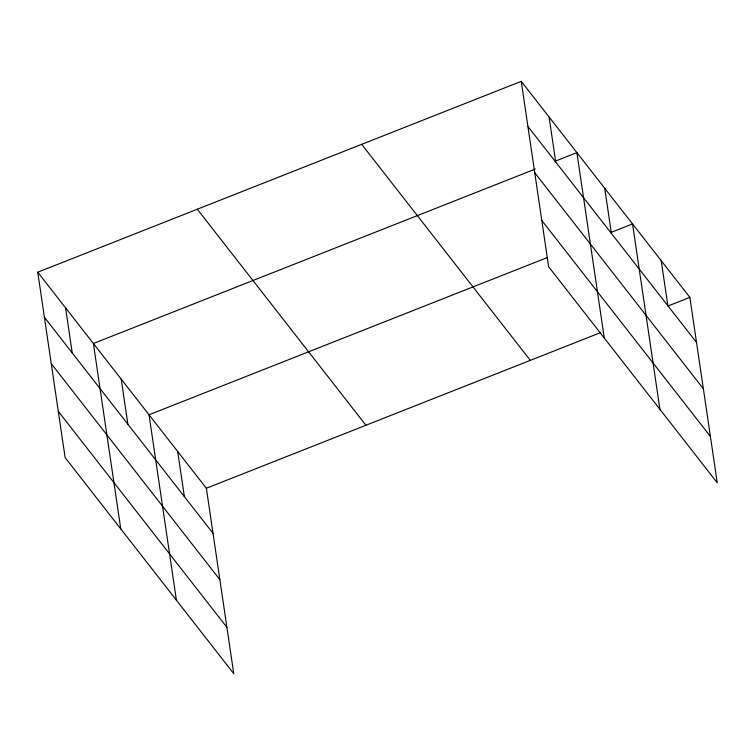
<?xml version="1.0" encoding="UTF-8"?>
<svg xmlns="http://www.w3.org/2000/svg" width="755" height="755" viewBox="0 0 755 755"><rect width="100%" height="100%" fill="white"/><g stroke="black" fill="none" stroke-linecap="round" stroke-linejoin="round"><path stroke-width="1.13" d="M37.75 272.206L206.37 488.249L233.748 673.658L65.128 457.615L37.75 272.206L521.252 81.342L689.872 297.385L717.25 482.794L548.63 266.751L521.252 81.342M535.37 169.026L93.393 343.497L120.772 528.906M555.038 161.268L576.895 152.633L604.274 338.051M547.299 257.578L149.037 414.788L176.415 600.206M610.682 232.559L632.539 223.933L659.917 409.342M206.37 488.249L600.253 332.757M668.015 306.011L689.872 297.385M527.915 126.444L696.535 342.487M534.748 172.744L703.367 388.787M541.797 220.451L710.417 436.494M361.702 144.328L530.312 360.371M197.31 209.22L365.92 425.263M44.413 317.298L213.023 533.341M51.246 363.608L219.865 579.651M58.295 411.315L226.906 627.358M661.21 260.654L667.864 305.756M604.717 188.288L611.38 233.38M549.074 116.987L555.737 162.089M177.699 451.518L184.362 496.62M121.215 379.142L127.878 424.244M65.572 307.851L72.235 352.953"/></g></svg>
